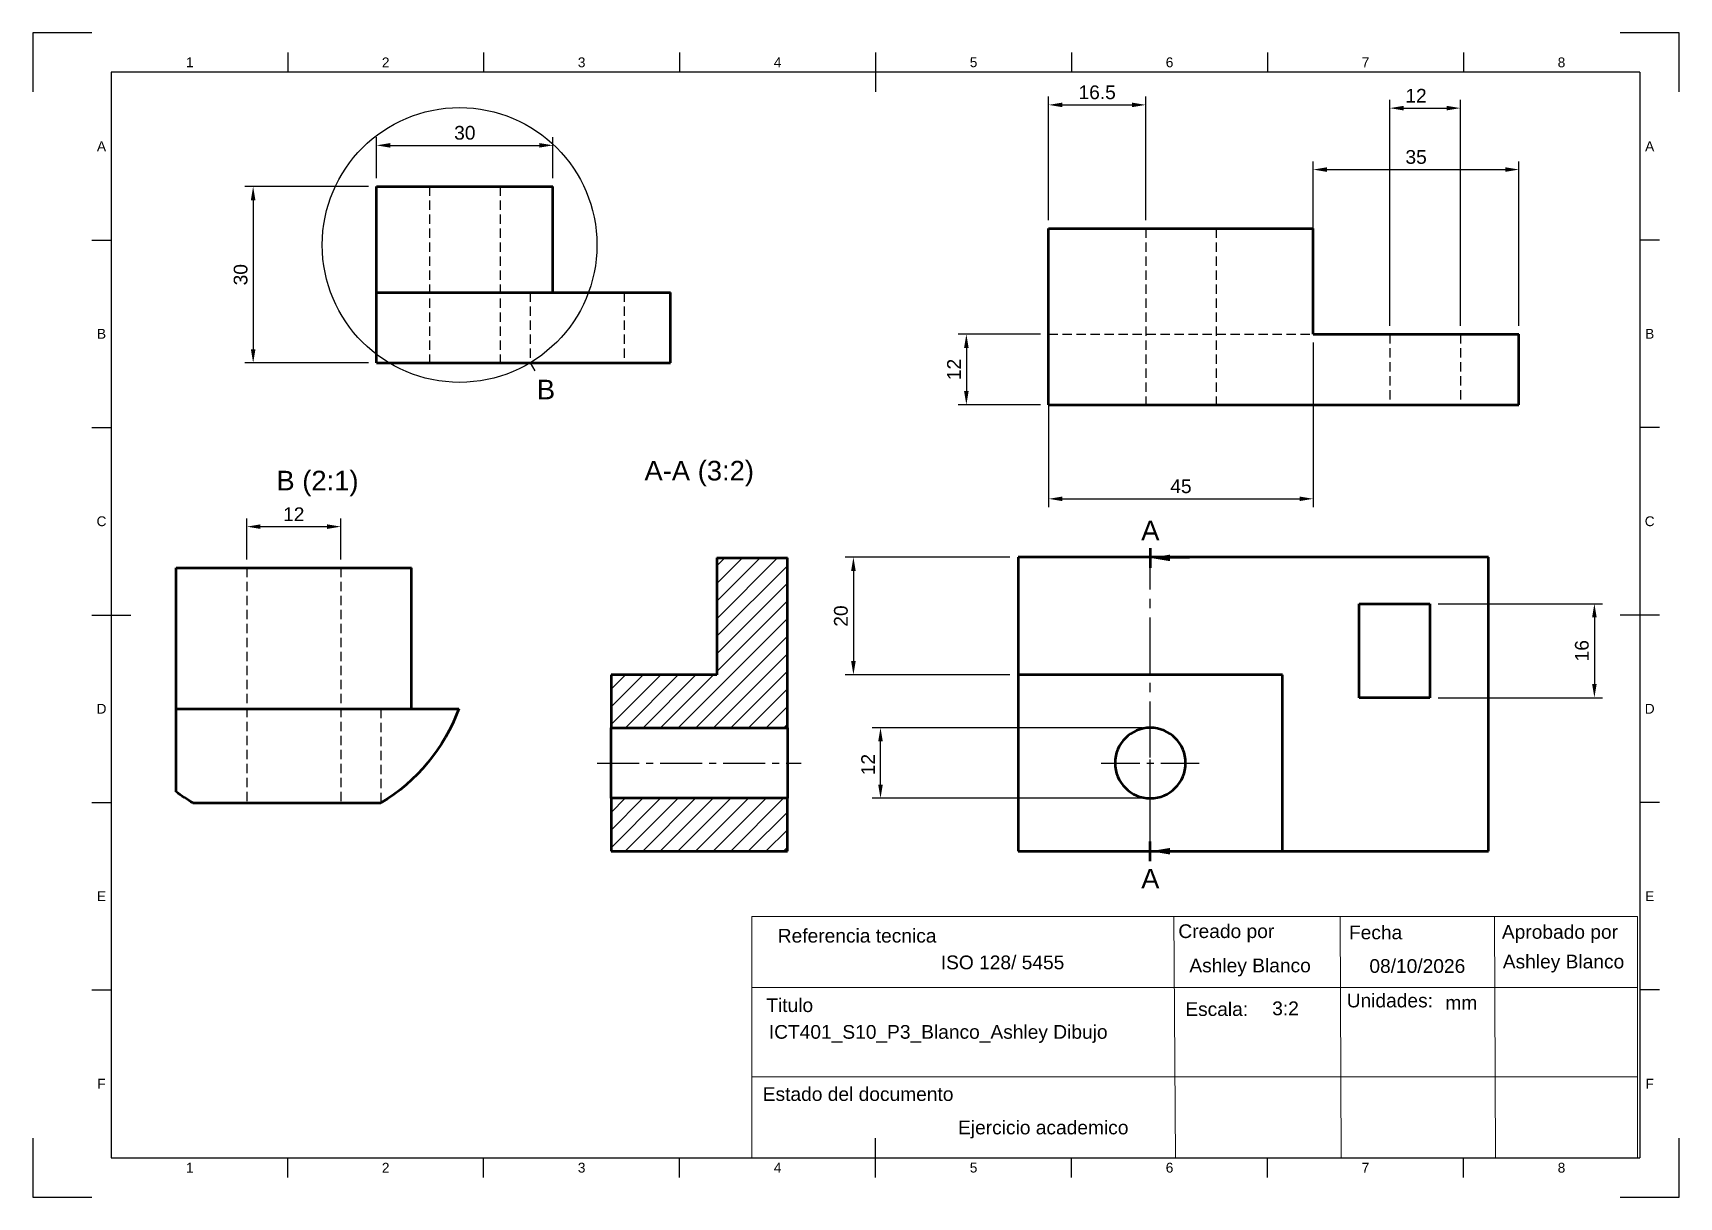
# Model space of a CAD drawing. Header units: millimetres. Extents: x 0 to 420, y 0 to 297.
import ezdxf
from ezdxf.enums import TextEntityAlignment as Align

# ---------------------------------------------------------------- set-up
doc = ezdxf.new("R2010")
doc.units = ezdxf.units.MM
doc.header["$LTSCALE"] = 0.75
doc.linetypes.add('CENTER2', pattern=[28.575, 19.05, -3.175, 3.175, -3.175])
doc.linetypes.add('HIDDEN2', pattern=[4.7625, 3.175, -1.5875])
for name, color, linetype, lineweight in [('BORDER', 7, 'Continuous', 25), ('Detail Boundary', 7, 'Continuous', 25), ('FD_Dimensions', 7, 'Continuous', 25), ('Hatching', 7, 'Continuous', 25), ('Hidden', 7, 'HIDDEN2', 25), ('Section Lines', 7, 'CENTER2', 25), ('Smart Centers', 7, 'CENTER2', 25), ('TITLEBLOCK', 7, 'Continuous', 35), ('View Labels', 7, 'Continuous', 25), ('Visible', 7, 'Continuous', 50)]:
    doc.layers.add(name, color=color, linetype=linetype, lineweight=lineweight)
doc.styles.add('FusionTitle', font='arial.ttf')
doc.styles.get("Standard").update_dxf_attribs({"font": 'arial.ttf'})
doc.dimstyles.new('Dim-ISO-25', dxfattribs={"dimtxt": 3.5, "dimasz": 3.5, "dimexe": 2.1, "dimexo": 2.1, "dimgap": 1.4, "dimtad": 1, "dimzin": 12, "dimdsep": 46, "dimtxsty": 'Standard', "dimcen": 0, "dimazin": 3, "dimtp": 0.1, "dimtm": 0.1, "dimtfac": 0.714286, "dimtmove": 0, "dimatfit": 3, "dimfxl": 1, "dimtzin": 12, "dimarcsym": 0})

# ---------------------------------------------------------------- blocks, each defined once
blk = doc.blocks.new('ISO_A3_SHEET')
at = {"layer": 'BORDER'}
for p, q in [((65, 292), (65, 287)), ((115, 292), (115, 287)), ((165, 292), (165, 287)), ((215, 292), (215, 282)), ((265, 292), (265, 287)), ((315, 292), (315, 287)), ((365, 292), (365, 287)), ((410, 287), (20, 287)), ((20, 287), (20, 10)), ((410, 287), (410, 10)), ((15, 244.16666), (20, 244.16666)), ((415, 244.16666), (410, 244.16666)), ((15, 196.33333), (20, 196.33333)), ((415, 196.33333), (410, 196.33333)), ((15, 148.5), (25, 148.5)), ((415, 148.5), (405, 148.5)), ((15, 100.66667), (20, 100.66667)), ((415, 100.66667), (410, 100.66667)), ((15, 52.83334), (20, 52.83334)), ((415, 52.83334), (410, 52.83334)), ((215, 5), (215, 15)), ((20, 10), (410, 10)), ((65, 5), (65, 10)), ((115, 5), (115, 10)), ((165, 5), (165, 10)), ((265, 5), (265, 10)), ((315, 5), (315, 10)), ((365, 5), (365, 10))]:
    blk.add_line(p, q, dxfattribs=at)
at = {"layer": 'Defpoints'}
for p, q in [((15, 297), (0, 297)), ((0, 297), (0, 282)), ((420, 297), (405, 297)), ((420, 282), (420, 297)), ((0, 15), (0, 0)), ((420, 0), (420, 15)), ((0, 0), (15, 0)), ((405, 0), (420, 0))]:
    blk.add_line(p, q, dxfattribs=at)
at = {"layer": 'BORDER', "style": 'FusionTitle'}
for s, p in [('1', (40, 289.5)), ('2', (90, 289.5)), ('3', (140, 289.5)), ('4', (190, 289.5)), ('5', (240, 289.5)), ('6', (290, 289.5)), ('7', (340, 289.5)), ('8', (390, 289.5)), ('A', (17.5, 268.08333)), ('A', (412.5, 268.08333)), ('B', (17.5, 220.25)), ('B', (412.5, 220.25)), ('C', (17.5, 172.41667)), ('C', (412.5, 172.41667)), ('D', (17.5, 124.58334)), ('D', (412.5, 124.58334)), ('E', (17.5, 76.75001)), ('E', (412.5, 76.75001)), ('F', (17.5, 28.91668)), ('F', (412.5, 28.91668)), ('1', (40, 7.5)), ('2', (90, 7.5)), ('3', (140, 7.5)), ('4', (190, 7.5)), ('5', (240, 7.5)), ('6', (290, 7.5)), ('7', (340, 7.5)), ('8', (390, 7.5))]:
    blk.add_text(s, height=2.5, dxfattribs=at).set_placement(p, align=Align.MIDDLE)
blk = doc.blocks.new('*D22')
at = {"layer": 'Defpoints', "color": 0, "transparency": 16777216}
for p in [(259.155914, 220.13963), (238.155914, 202.13963), (259.155914, 202.13963)]:
    blk.add_point(p, dxfattribs=at)
at = {"layer": 'FD_Dimensions', "color": 0, "lineweight": -2, "transparency": 16777216}
for p, q in [((257.055914, 220.13963), (236.055914, 220.13963)), ((238.155914, 216.63963), (238.155914, 205.63963)), ((257.055914, 202.13963), (236.055914, 202.13963))]:
    blk.add_line(p, q, dxfattribs=at)
at = {"layer": 'FD_Dimensions', "color": 0, "transparency": 16777216}
for points in [[(237.57258, 216.63963), (238.739247, 216.63963), (238.155914, 220.13963)], [(237.57258, 205.63963), (238.739247, 205.63963), (238.155914, 202.13963)]]:
    blk.add_solid(points, dxfattribs=at)
at = {"layer": 'FD_Dimensions', "color": 0, "transparency": 16777216, "insert": (234.998751, 211.13963), "char_height": 3.5, "attachment_point": 5, "rotation": 90}
blk.add_mtext('12', dxfattribs=at)
blk = doc.blocks.new('*D23')
at = {"layer": 'Defpoints', "color": 0, "transparency": 16777216}
for p in [(283.905914, 278.63963), (259.155914, 247.13963), (283.905914, 247.13963)]:
    blk.add_point(p, dxfattribs=at)
at = {"layer": 'FD_Dimensions', "color": 0, "lineweight": -2, "transparency": 16777216}
for p, q in [((259.155914, 249.23963), (259.155914, 280.73963)), ((262.655914, 278.63963), (280.405914, 278.63963)), ((283.905914, 249.23963), (283.905914, 280.73963))]:
    blk.add_line(p, q, dxfattribs=at)
at = {"layer": 'FD_Dimensions', "color": 0, "transparency": 16777216}
for points in [[(262.655914, 279.222963), (262.655914, 278.056297), (259.155914, 278.63963)], [(280.405914, 279.222963), (280.405914, 278.056297), (283.905914, 278.63963)]]:
    blk.add_solid(points, dxfattribs=at)
at = {"layer": 'FD_Dimensions', "color": 0, "transparency": 16777216, "insert": (271.530914, 281.826635), "char_height": 3.5, "attachment_point": 5}
blk.add_mtext('16.5', dxfattribs=at)
blk = doc.blocks.new('*D24')
at = {"layer": 'Defpoints', "color": 0, "transparency": 16777216}
for p in [(364.20581, 277.817262), (346.20581, 220.13963), (364.20581, 220.13963)]:
    blk.add_point(p, dxfattribs=at)
at = {"layer": 'FD_Dimensions', "color": 0, "lineweight": -2, "transparency": 16777216}
for p, q in [((346.20581, 222.23963), (346.20581, 279.917262)), ((349.70581, 277.817262), (360.70581, 277.817262)), ((364.20581, 222.23963), (364.20581, 279.917262))]:
    blk.add_line(p, q, dxfattribs=at)
at = {"layer": 'FD_Dimensions', "color": 0, "transparency": 16777216}
for points in [[(349.70581, 278.400595), (349.70581, 277.233929), (346.20581, 277.817262)], [(360.70581, 278.400595), (360.70581, 277.233929), (364.20581, 277.817262)]]:
    blk.add_solid(points, dxfattribs=at)
at = {"layer": 'FD_Dimensions', "color": 0, "transparency": 16777216, "insert": (352.881629, 280.974424), "char_height": 3.5, "attachment_point": 5}
blk.add_mtext('12', dxfattribs=at)
blk = doc.blocks.new('*D25')
at = {"layer": 'Defpoints', "color": 0, "transparency": 16777216}
for p in [(379.155914, 262.13963), (326.655914, 220.13963), (379.155914, 220.13963)]:
    blk.add_point(p, dxfattribs=at)
at = {"layer": 'FD_Dimensions', "color": 0, "lineweight": -2, "transparency": 16777216}
for p, q in [((326.655914, 222.23963), (326.655914, 264.23963)), ((330.155914, 262.13963), (375.655914, 262.13963)), ((379.155914, 222.23963), (379.155914, 264.23963))]:
    blk.add_line(p, q, dxfattribs=at)
at = {"layer": 'FD_Dimensions', "color": 0, "transparency": 16777216}
for points in [[(330.155914, 262.722963), (330.155914, 261.556297), (326.655914, 262.13963)], [(375.655914, 262.722963), (375.655914, 261.556297), (379.155914, 262.13963)]]:
    blk.add_solid(points, dxfattribs=at)
at = {"layer": 'FD_Dimensions', "color": 0, "transparency": 16777216, "insert": (352.905914, 265.327829), "char_height": 3.5, "attachment_point": 5}
blk.add_mtext('35', dxfattribs=at)
blk = doc.blocks.new('*D26')
at = {"layer": 'Defpoints', "color": 0, "transparency": 16777216}
for p in [(259.155914, 220.13963), (326.655914, 220.13963), (326.655914, 178.13963)]:
    blk.add_point(p, dxfattribs=at)
at = {"layer": 'FD_Dimensions', "color": 0, "lineweight": -2, "transparency": 16777216}
for p, q in [((259.155914, 218.03963), (259.155914, 176.03963)), ((326.655914, 218.03963), (326.655914, 176.03963)), ((262.655914, 178.13963), (323.155914, 178.13963))]:
    blk.add_line(p, q, dxfattribs=at)
at = {"layer": 'FD_Dimensions', "color": 0, "transparency": 16777216}
for points in [[(262.655914, 178.722963), (262.655914, 177.556297), (259.155914, 178.13963)], [(323.155914, 178.722963), (323.155914, 177.556297), (326.655914, 178.13963)]]:
    blk.add_solid(points, dxfattribs=at)
at = {"layer": 'FD_Dimensions', "color": 0, "transparency": 16777216, "insert": (292.905914, 181.319473), "char_height": 3.5, "attachment_point": 5}
blk.add_mtext('45', dxfattribs=at)
blk = doc.blocks.new('*U12')
at = {"layer": 'Smart Centers', "color": 0, "ltscale": 0.75, "transparency": 16777216}
for p, q in [((0, 2.678906), (0, 12.5)), ((-12.5, 0), (-2.678906, 0)), ((2.678906, 0), (12.5, 0)), ((0, -12.5), (0, -2.678906))]:
    blk.add_line(p, q, dxfattribs=at)
at = {"layer": 'Smart Centers', "color": 0, "linetype": 'Continuous', "ltscale": 0.75, "transparency": 16777216}
for p, q in [((-0.892969, 0), (0.892969, 0)), ((0, -0.892969), (0, 0.892969))]:
    blk.add_line(p, q, dxfattribs=at)
blk = doc.blocks.new('*D27')
at = {"layer": 'Defpoints', "color": 0, "transparency": 16777216}
for p in [(132.691385, 268.316382), (87.691385, 257.816382), (132.691385, 257.816382)]:
    blk.add_point(p, dxfattribs=at)
at = {"layer": 'FD_Dimensions', "color": 0, "lineweight": -2, "transparency": 16777216}
for p, q in [((87.691385, 259.916382), (87.691385, 270.416382)), ((132.691385, 259.916382), (132.691385, 270.416382)), ((91.191385, 268.316382), (129.191385, 268.316382))]:
    blk.add_line(p, q, dxfattribs=at)
at = {"layer": 'FD_Dimensions', "color": 0, "transparency": 16777216}
for points in [[(91.191385, 268.899715), (91.191385, 267.733049), (87.691385, 268.316382)], [(129.191385, 268.899715), (129.191385, 267.733049), (132.691385, 268.316382)]]:
    blk.add_solid(points, dxfattribs=at)
at = {"layer": 'FD_Dimensions', "color": 0, "transparency": 16777216, "insert": (110.191385, 271.504581), "char_height": 3.5, "attachment_point": 5}
blk.add_mtext('30', dxfattribs=at)
blk = doc.blocks.new('*D28')
at = {"layer": 'Defpoints', "color": 0, "transparency": 16777216}
for p in [(87.691385, 257.816382), (56.191385, 212.816382), (87.691385, 212.816382)]:
    blk.add_point(p, dxfattribs=at)
at = {"layer": 'FD_Dimensions', "color": 0, "lineweight": -2, "transparency": 16777216}
for p, q in [((85.591385, 257.816382), (54.091385, 257.816382)), ((56.191385, 254.316382), (56.191385, 216.316382)), ((85.591385, 212.816382), (54.091385, 212.816382))]:
    blk.add_line(p, q, dxfattribs=at)
at = {"layer": 'FD_Dimensions', "color": 0, "transparency": 16777216}
for points in [[(55.608051, 254.316382), (56.774718, 254.316382), (56.191385, 257.816382)], [(55.608051, 216.316382), (56.774718, 216.316382), (56.191385, 212.816382)]]:
    blk.add_solid(points, dxfattribs=at)
at = {"layer": 'FD_Dimensions', "color": 0, "transparency": 16777216, "insert": (53.003186, 235.316382), "char_height": 3.5, "attachment_point": 5, "rotation": 90}
blk.add_mtext('30', dxfattribs=at)
blk = doc.blocks.new('*D29')
at = {"layer": 'Defpoints', "color": 0, "transparency": 16777216}
for p in [(356.394127, 151.384254), (356.394127, 127.384254), (398.394127, 127.384254)]:
    blk.add_point(p, dxfattribs=at)
at = {"layer": 'FD_Dimensions', "color": 0, "lineweight": -2, "transparency": 16777216}
for p, q in [((358.494127, 151.384254), (400.494127, 151.384254)), ((398.394127, 147.884254), (398.394127, 130.884254)), ((358.494127, 127.384254), (400.494127, 127.384254))]:
    blk.add_line(p, q, dxfattribs=at)
at = {"layer": 'FD_Dimensions', "color": 0, "transparency": 16777216}
for points in [[(397.810794, 147.884254), (398.977461, 147.884254), (398.394127, 151.384254)], [(397.810794, 130.884254), (398.977461, 130.884254), (398.394127, 127.384254)]]:
    blk.add_solid(points, dxfattribs=at)
at = {"layer": 'FD_Dimensions', "color": 0, "transparency": 16777216, "insert": (395.207122, 139.384254), "char_height": 3.5, "attachment_point": 5, "rotation": 90}
blk.add_mtext('16', dxfattribs=at)
blk = doc.blocks.new('*D30')
at = {"layer": 'Defpoints', "color": 0, "transparency": 16777216}
for p in [(216.250058, 119.734546), (285.094231, 119.734546), (285.094231, 101.735529)]:
    blk.add_point(p, dxfattribs=at)
at = {"layer": 'FD_Dimensions', "color": 0, "lineweight": -2, "transparency": 16777216}
for p, q in [((282.994231, 119.734546), (214.150058, 119.734546)), ((216.250058, 105.235529), (216.250058, 116.234546)), ((282.994231, 101.735529), (214.150058, 101.735529))]:
    blk.add_line(p, q, dxfattribs=at)
at = {"layer": 'FD_Dimensions', "color": 0, "transparency": 16777216}
for points in [[(215.666725, 116.234546), (216.833392, 116.234546), (216.250058, 119.734546)], [(215.666725, 105.235529), (216.833392, 105.235529), (216.250058, 101.735529)]]:
    blk.add_solid(points, dxfattribs=at)
at = {"layer": 'FD_Dimensions', "color": 0, "transparency": 16777216, "insert": (213.092896, 110.338327), "char_height": 3.5, "attachment_point": 5, "rotation": 90}
blk.add_mtext('12', dxfattribs=at)
blk = doc.blocks.new('*D31')
at = {"layer": 'Defpoints', "color": 0, "transparency": 16777216}
for p in [(251.344231, 163.234568), (209.344231, 133.234568), (251.344231, 133.234568)]:
    blk.add_point(p, dxfattribs=at)
at = {"layer": 'FD_Dimensions', "color": 0, "lineweight": -2, "transparency": 16777216}
for p, q in [((249.244231, 163.234568), (207.244231, 163.234568)), ((209.344231, 159.734568), (209.344231, 136.734568)), ((249.244231, 133.234568), (207.244231, 133.234568))]:
    blk.add_line(p, q, dxfattribs=at)
at = {"layer": 'FD_Dimensions', "color": 0, "transparency": 16777216}
for points in [[(208.760897, 159.734568), (209.927564, 159.734568), (209.344231, 163.234568)], [(208.760897, 136.734568), (209.927564, 136.734568), (209.344231, 133.234568)]]:
    blk.add_solid(points, dxfattribs=at)
at = {"layer": 'FD_Dimensions', "color": 0, "transparency": 16777216, "insert": (206.157225, 148.234568), "char_height": 3.5, "attachment_point": 5, "rotation": 90}
blk.add_mtext('20', dxfattribs=at)
blk = doc.blocks.new('*U18')
at = {"layer": 'Smart Centers', "color": 0, "ltscale": 0.75, "transparency": 16777216}
blk.add_line((-26, 0), (26, 0), dxfattribs=at)
blk = doc.blocks.new('ICT401')
at = {"layer": 'TITLEBLOCK', "lineweight": 13}
for p, q in [((-154.395112, 120.968971), (-153.943115, 59.28918)), ((-111.907381, 120.968971), (-111.681382, 59.28918)), ((-72.58363, 120.968971), (-72.357631, 59.28918)), ((-262.032046, 102.881363), (-36.086927, 102.881363))]:
    blk.add_line(p, q, dxfattribs=at)
for points in [[(-262.032046, 120.968971), (-36.086927, 120.968971), (-36.086927, 59.28918), (-262.032046, 59.28918)], [(-262.032046, 102.881363), (-36.086927, 102.881363), (-36.086927, 80.072817), (-262.032046, 80.072817)]]:
    blk.add_lwpolyline(points, close=True, dxfattribs=at)
at = {"layer": 'TITLEBLOCK', "lineweight": 13, "char_height": 3.5, "attachment_point": 1, "style": 'FusionTitle'}
for s, width, insert in [('Referencia tecnica', 52.149189, (-255.43441, 117.815108)), ('Creado por', 28.249821, (-153.229523, 118.967047)), ('Fecha', 29.379813, (-109.704072, 118.650187)), ('Aprobado por', 30.283808, (-70.686883, 118.786151)), ('ISO 128/ 5455', 60.136001, (-213.856001, 111.007993)), ('Ashley Blanco', 33.530597, (-150.420581, 110.221102)), ('08/10/2026', 23.344126, (-104.496736, 110.083968)), ('Ashley Blanco', 30.775624, (-70.453131, 111.224205)), ('Unidades:', 15.025748, (-110.280413, 101.274935)), ('Titulo', 31.138061, (-258.372207, 100.088991)), ('Escala:', 2.172396, (-151.467623, 99.08915)), ('3:2', 35.844553, (-129.288888, 99.285081)), ('mm', 23.534302, (-85.116812, 100.732248)), ('ICT401_S10_P3_Blanco_Ashley Dibujo', 101.021362, (-257.716846, 93.273233)), ('Estado del documento', 86.271138, (-259.263987, 77.413818)), ('Ejercicio academico', 76.582935, (-209.438944, 68.885445))]:
    blk.add_mtext_dynamic_manual_height_columns(s, width=width, gutter_width=17.5, heights=[0], dxfattribs=dict(at, insert=insert))
blk = doc.blocks.new('*D32')
at = {"layer": 'Defpoints', "color": 0, "transparency": 16777216}
for p in [(78.550713, 171.040772), (54.550713, 160.540772), (78.550713, 160.540772)]:
    blk.add_point(p, dxfattribs=at)
at = {"layer": 'FD_Dimensions', "color": 0, "lineweight": -2, "transparency": 16777216}
for p, q in [((54.550713, 162.640772), (54.550713, 173.140772)), ((78.550713, 162.640772), (78.550713, 173.140772)), ((58.050713, 171.040772), (75.050713, 171.040772))]:
    blk.add_line(p, q, dxfattribs=at)
at = {"layer": 'FD_Dimensions', "color": 0, "transparency": 16777216}
for points in [[(58.050713, 171.624105), (58.050713, 170.457439), (54.550713, 171.040772)], [(75.050713, 171.624105), (75.050713, 170.457439), (78.550713, 171.040772)]]:
    blk.add_solid(points, dxfattribs=at)
at = {"layer": 'FD_Dimensions', "color": 0, "transparency": 16777216, "insert": (66.550713, 174.197934), "char_height": 3.5, "attachment_point": 5}
blk.add_mtext('12', dxfattribs=at)

msp = doc.modelspace()

# ---------------------------------------------------------------- hatches: boundary and pattern name
at = {"layer": 'Hatching'}
h = msp.add_hatch(dxfattribs=at)
h.set_pattern_fill('ANSI31', color=256, style=0)
h.paths.add_polyline_path([(147.5, 101.735), (147.5, 88.235), (192.5, 88.235), (192.5, 101.735)], flags=0)
h.paths.add_polyline_path([(192.5, 163.07), (174.5, 163.07), (174.5, 133.235), (147.5, 133.235), (147.5, 119.735), (192.5, 119.735)], flags=0)

# ---------------------------------------------------------------- linework, layer by layer
at = {"layer": 'Detail Boundary'}
msp.add_line((126.841, 212.816), (128.031, 210.824), dxfattribs=at)
msp.add_circle((108.868, 242.9), 35.043, dxfattribs=at)
at = {"layer": 'Hidden', "extrusion": (0, 1, 0)}
for p, q in [((101.191, 257.816), (101.191, 212.816)), ((119.191, 257.816), (119.191, 212.816)), ((283.906, 247.14), (283.906, 202.14)), ((301.906, 247.14), (301.906, 202.14)), ((126.841, 230.816), (126.841, 212.816)), ((150.841, 230.816), (150.841, 212.816)), ((259.156, 220.14), (326.656, 220.14)), ((346.206, 220.14), (346.206, 202.14)), ((364.206, 220.14), (364.206, 202.14)), ((54.551, 160.541), (54.551, 100.541)), ((78.551, 160.541), (78.551, 100.541)), ((88.75, 124.541), (88.75, 100.541))]:
    msp.add_line(p, q, dxfattribs=at)
at = {"layer": 'Section Lines', "lineweight": 50}
for p, q in [((285.094, 165.57), (285.094, 160.57)), ((285.094, 85.735), (285.094, 90.735))]:
    msp.add_line(p, q, dxfattribs=at)
at = {"layer": 'Section Lines', "lineweight": 25}
msp.add_line((285.094, 90.735), (285.094, 160.57), dxfattribs=at)
at = {"layer": 'Section Lines'}
for p, q in [((290.094, 163.07), (295.094, 163.07)), ((290.094, 88.235), (295.094, 88.235))]:
    msp.add_line(p, q, dxfattribs=at)
for points in [[(290.094, 162.237), (285.094, 163.07), (290.094, 163.903)], [(290.094, 87.401), (285.094, 88.235), (290.094, 89.068)]]:
    msp.add_solid(points, dxfattribs=at)
at = {"layer": 'Visible', "extrusion": (0, 1, 0)}
for p, q in [((87.691, 257.816), (132.691, 257.816)), ((87.691, 230.816), (87.691, 257.816)), ((132.691, 230.816), (132.691, 257.816)), ((259.156, 247.14), (326.656, 247.14)), ((259.156, 202.14), (259.156, 247.14)), ((326.656, 220.14), (326.656, 247.14)), ((87.691, 230.816), (162.691, 230.816)), ((87.691, 212.816), (87.691, 230.816)), ((162.691, 212.816), (162.691, 230.816)), ((326.656, 220.14), (379.156, 220.14)), ((379.156, 202.14), (379.156, 220.14)), ((87.691, 212.816), (162.691, 212.816)), ((259.156, 202.14), (379.156, 202.14)), ((36.551, 124.541), (36.551, 160.541)), ((36.551, 160.541), (96.551, 160.541)), ((96.551, 124.541), (96.551, 160.541)), ((36.551, 103.423), (36.551, 124.541)), ((36.551, 124.541), (108.645, 124.541)), ((40.821, 100.541), (88.75, 100.541))]:
    msp.add_line(p, q, dxfattribs=at)
at = {"layer": 'Visible', "extrusion": (-1, -2e-16, 0)}
for p, q in [((174.5, 163.07), (192.5, 163.07)), ((174.5, 163.07), (174.5, 133.235)), ((192.5, 119.735), (192.5, 163.07)), ((174.5, 133.235), (147.5, 133.235)), ((147.5, 133.235), (147.5, 119.735)), ((147.5, 119.735), (192.5, 119.735)), ((147.5, 101.735), (147.5, 119.735)), ((192.5, 119.735), (192.5, 101.735)), ((147.5, 101.735), (147.5, 88.235)), ((192.5, 101.735), (147.5, 101.735)), ((192.5, 88.235), (192.5, 101.735)), ((147.5, 88.235), (192.5, 88.235))]:
    msp.add_line(p, q, dxfattribs=at)
at = {"layer": 'Visible'}
for p, q in [((371.344, 163.235), (251.344, 163.235)), ((251.344, 163.235), (251.344, 133.235)), ((371.344, 88.235), (371.344, 163.235)), ((338.394, 127.384), (338.394, 151.384)), ((338.394, 151.384), (356.394, 151.384)), ((356.394, 151.384), (356.394, 127.384)), ((318.844, 133.235), (251.344, 133.235)), ((251.344, 133.235), (251.344, 88.235)), ((318.844, 88.235), (318.844, 133.235)), ((356.394, 127.384), (338.394, 127.384)), ((251.344, 88.235), (318.844, 88.235)), ((318.844, 88.235), (371.344, 88.235))]:
    msp.add_line(p, q, dxfattribs=at)
at = {"layer": 'Visible', "extrusion": (0, 0, -1)}
msp.add_circle((-285.094, 110.735), 9, dxfattribs=at)
at = {"layer": 'Visible', "extrusion": (-2e-16, 0, -1)}
for start, end in [(200.16995, 239.14359), (300.85641, 307.17777)]:
    msp.add_arc((-64.786, 140.652), 46.724, start, end, dxfattribs=at)

# ---------------------------------------------------------------- block references
at = {"layer": 'BORDER'}
msp.add_blockref('ISO_A3_SHEET', (0, 0), dxfattribs=at)
at = {"layer": 'Smart Centers', "ltscale": 0.75}
for name, p in [('*U12', (285.094, 110.735)), ('*U18', (170, 110.735))]:
    msp.add_blockref(name, p, dxfattribs=at)
at = {"layer": 'TITLEBLOCK'}
msp.add_blockref('ICT401', (445.479, -49.383), dxfattribs=at)

# ---------------------------------------------------------------- texts
at = {"layer": 'Detail Boundary', "insert": (130.899, 206.024), "char_height": 5, "attachment_point": 5}
msp.add_mtext('B', dxfattribs=at)
at = {"layer": 'Section Lines', "char_height": 5, "attachment_point": 5}
for insert in [(285.094, 170.07), (285.094, 81.235)]:
    msp.add_mtext('A', dxfattribs=dict(at, insert=insert))
at = {"layer": 'View Labels', "char_height": 5, "attachment_point": 8}
for s, insert, width in [('B (2:1)', (72.598, 178.791), 22.69782), ('A-A (3:2)', (170, 181.32), 30.21487)]:
    msp.add_mtext(s, dxfattribs=dict(at, insert=insert, width=width))

# ---------------------------------------------------------------- dimensions: what is measured, and where the dimension line sits
at = {"layer": 'FD_Dimensions'}
for p1, p2, distance, override, picture, middle in [((259.156, 247.14), (283.906, 247.14), 31.5, {"dimlfac": 0.666667, "dimclrd": 0, "dimclre": 0}, '*D23', (271.531, 281.827)), ((87.691, 257.816), (132.691, 257.816), 10.5, {"dimlfac": 0.666667, "dimclrd": 0, "dimclre": 0}, '*D27', (110.191, 271.505)), ((326.656, 220.14), (379.156, 220.14), 42, {"dimlfac": 0.666667, "dimclrd": 0, "dimclre": 0}, '*D25', (352.906, 265.328)), ((87.691, 257.816), (87.691, 212.816), -31.5, {"dimlfac": 0.666667, "dimclrd": 0, "dimclre": 0}, '*D28', (53.003, 235.316)), ((259.156, 220.14), (259.156, 202.14), -21, {"dimlfac": 0.666667, "dimclrd": 0, "dimclre": 0}, '*D22', (234.999, 211.14)), ((259.156, 220.14), (326.656, 220.14), -42, {"dimlfac": 0.666667, "dimclrd": 0, "dimclre": 0}, '*D26', (292.906, 181.319)), ((54.551, 160.541), (78.551, 160.541), 10.5, {"dimlfac": 0.5, "dimclrd": 0, "dimclre": 0}, '*D32', (66.551, 174.198)), ((251.344, 163.235), (251.344, 133.235), -42, {"dimlfac": 0.666667, "dimclrd": 0, "dimclre": 0}, '*D31', (206.157, 148.235)), ((356.394, 151.384), (356.394, 127.384), 42, {"dimlfac": 0.666667, "dimclrd": 0, "dimclre": 0}, '*D29', (395.207, 139.384))]:
    dim = msp.add_aligned_dim(p1=p1, p2=p2, distance=distance, dimstyle='Dim-ISO-25', override=override, dxfattribs=at)
    dim.commit()
    dim.dimension.update_dxf_attribs({"geometry": picture, "text_midpoint": middle})
for base, p1, p2, angle, picture, middle in [((364.206, 277.817), (346.206, 220.14), (364.206, 220.14), 0, '*D24', (352.882, 277.817)), ((216.25, 119.735), (285.094, 101.736), (285.094, 119.735), 90, '*D30', (216.25, 110.338))]:
    dim = msp.add_linear_dim(base=base, p1=p1, p2=p2, angle=angle, dimstyle='Dim-ISO-25', override={"dimlfac": 0.666667}, dxfattribs=at)
    dim.commit()
    dim.dimension.update_dxf_attribs({"geometry": picture, "text_midpoint": middle, "dimtype": 161})

doc.saveas('drawing.dxf')
